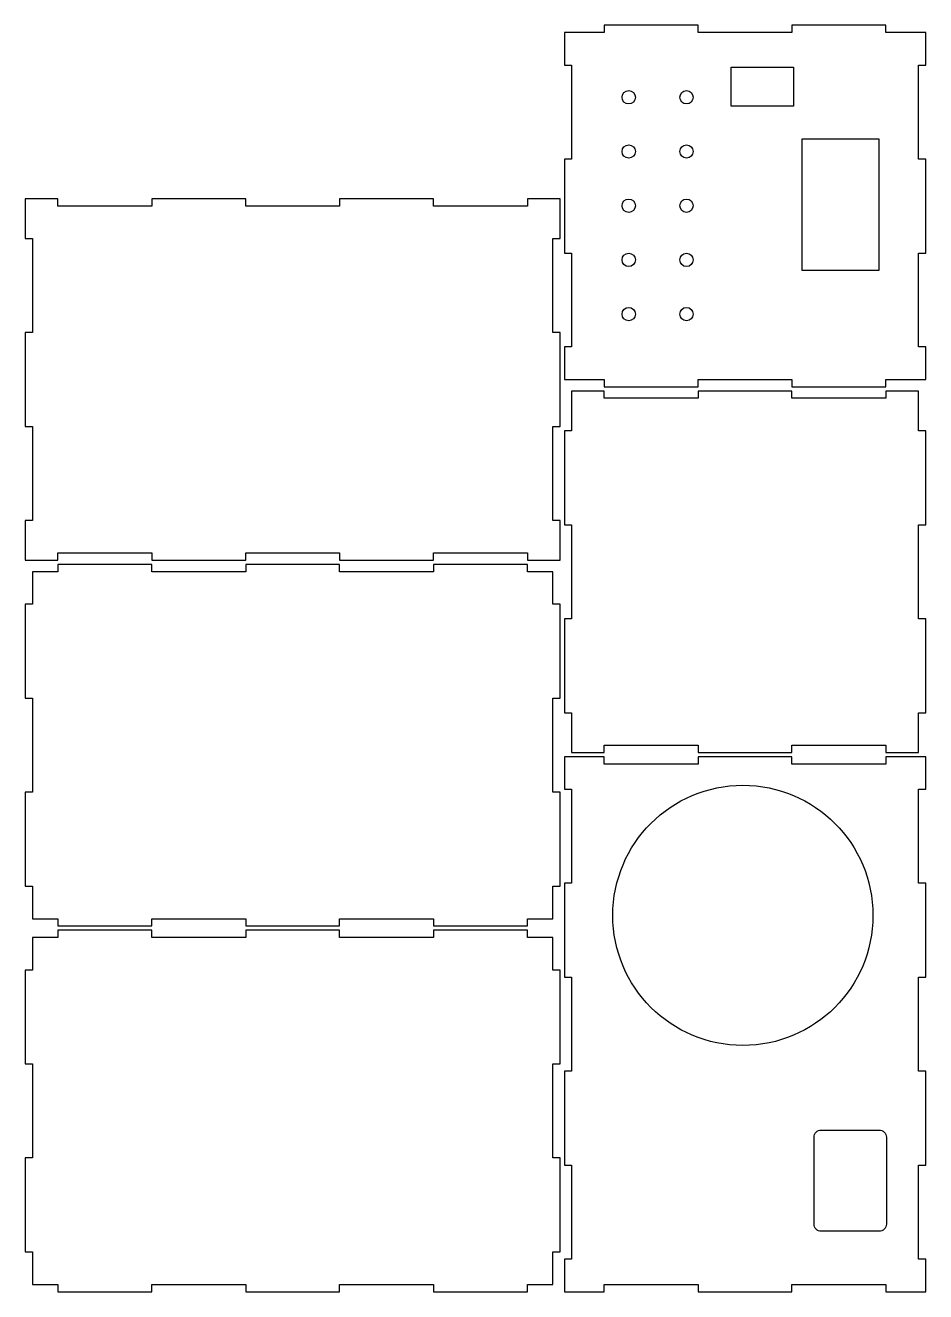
# Model space of a CAD drawing. Header units: millimetres. Extents: x -999 to -687, y 1 to 440.
import ezdxf

# ---------------------------------------------------------------- set-up
doc = ezdxf.new("R2010")
doc.units = ezdxf.units.MM
doc.layers.get('0').update_dxf_attribs({"linetype": 'CONTINUOUS'})

msp = doc.modelspace()

# ---------------------------------------------------------------- linework, layer by layer
for points in [[(-798.25, 437), (-812, 437), (-812, 425.75), (-809.5, 425.75), (-809.5, 393.25), (-812, 393.25), (-812, 360.75), (-809.5, 360.75), (-809.5, 328.25), (-812, 328.25), (-812, 317), (-798.25, 317), (-798.25, 314.5), (-765.75, 314.5), (-765.75, 317), (-733.25, 317), (-733.25, 314.5), (-700.75, 314.5), (-700.75, 317), (-687, 317), (-687, 328.25), (-689.5, 328.25), (-689.5, 360.75), (-687, 360.75), (-687, 393.25), (-689.5, 393.25), (-689.5, 425.75), (-687, 425.75), (-687, 437), (-700.75, 437), (-700.75, 439.5), (-733.25, 439.5), (-733.25, 437), (-765.75, 437), (-765.75, 439.5), (-798.25, 439.5)], [(-732.73, 411.53), (-754.33, 411.53), (-754.33, 425.03), (-732.73, 425.03)], [(-729.75, 354.75), (-729.75, 400.25), (-703.25, 400.25), (-703.25, 354.75)], [(-813.5, 365.75), (-813.5, 379.5), (-824.75, 379.5), (-824.75, 377), (-857.25, 377), (-857.25, 379.5), (-889.75, 379.5), (-889.75, 377), (-922.25, 377), (-922.25, 379.5), (-954.75, 379.5), (-954.75, 377), (-987.25, 377), (-987.25, 379.5), (-998.5, 379.5), (-998.5, 365.75), (-996, 365.75), (-996, 333.25), (-998.5, 333.25), (-998.5, 300.75), (-996, 300.75), (-996, 268.25), (-998.5, 268.25), (-998.5, 254.5), (-987.25, 254.5), (-987.25, 257), (-954.75, 257), (-954.75, 254.5), (-922.25, 254.5), (-922.25, 257), (-889.75, 257), (-889.75, 254.5), (-857.25, 254.5), (-857.25, 257), (-824.75, 257), (-824.75, 254.5), (-813.5, 254.5), (-813.5, 268.25), (-816, 268.25), (-816, 300.75), (-813.5, 300.75), (-813.5, 333.25), (-816, 333.25), (-816, 365.75)], [(-809.5, 313), (-809.5, 299.25), (-812, 299.25), (-812, 266.75), (-809.5, 266.75), (-809.5, 234.25), (-812, 234.25), (-812, 201.75), (-809.5, 201.75), (-809.5, 188), (-798.25, 188), (-798.25, 190.5), (-765.75, 190.5), (-765.75, 188), (-733.25, 188), (-733.25, 190.5), (-700.75, 190.5), (-700.75, 188), (-689.5, 188), (-689.5, 201.75), (-687, 201.75), (-687, 234.25), (-689.5, 234.25), (-689.5, 266.75), (-687, 266.75), (-687, 299.25), (-689.5, 299.25), (-689.5, 313), (-700.75, 313), (-700.75, 310.5), (-733.25, 310.5), (-733.25, 313), (-765.75, 313), (-765.75, 310.5), (-798.25, 310.5), (-798.25, 313)], [(-816, 141.75), (-813.5, 141.75), (-813.5, 174.25), (-816, 174.25), (-816, 206.75), (-813.5, 206.75), (-813.5, 239.25), (-816, 239.25), (-816, 250.5), (-824.75, 250.5), (-824.75, 253), (-857.25, 253), (-857.25, 250.5), (-889.75, 250.5), (-889.75, 253), (-922.25, 253), (-922.25, 250.5), (-954.75, 250.5), (-954.75, 253), (-987.25, 253), (-987.25, 250.5), (-996, 250.5), (-996, 239.25), (-998.5, 239.25), (-998.5, 206.75), (-996, 206.75), (-996, 174.25), (-998.5, 174.25), (-998.5, 141.75), (-996, 141.75), (-996, 130.5), (-987.25, 130.5), (-987.25, 128), (-954.75, 128), (-954.75, 130.5), (-922.25, 130.5), (-922.25, 128), (-889.75, 128), (-889.75, 130.5), (-857.25, 130.5), (-857.25, 128), (-824.75, 128), (-824.75, 130.5), (-816, 130.5)], [(-798.25, 186.5), (-812, 186.5), (-812, 175.25), (-809.5, 175.25), (-809.5, 142.75), (-812, 142.75), (-812, 110.25), (-809.5, 110.25), (-809.5, 77.75), (-812, 77.75), (-812, 45.25), (-809.5, 45.25), (-809.5, 12.75), (-812, 12.75), (-812, 1.5), (-798.25, 1.5), (-798.25, 4), (-765.75, 4), (-765.75, 1.5), (-733.25, 1.5), (-733.25, 4), (-700.75, 4), (-700.75, 1.5), (-687, 1.5), (-687, 12.75), (-689.5, 12.75), (-689.5, 45.25), (-687, 45.25), (-687, 77.75), (-689.5, 77.75), (-689.5, 110.25), (-687, 110.25), (-687, 142.75), (-689.5, 142.75), (-689.5, 175.25), (-687, 175.25), (-687, 186.5), (-700.75, 186.5), (-700.75, 184), (-733.25, 184), (-733.25, 186.5), (-765.75, 186.5), (-765.75, 184), (-798.25, 184)], [(-996, 112.75), (-998.5, 112.75), (-998.5, 80.25), (-996, 80.25), (-996, 47.75), (-998.5, 47.75), (-998.5, 15.25), (-996, 15.25), (-996, 4), (-987.25, 4), (-987.25, 1.5), (-954.75, 1.5), (-954.75, 4), (-922.25, 4), (-922.25, 1.5), (-889.75, 1.5), (-889.75, 4), (-857.25, 4), (-857.25, 1.5), (-824.75, 1.5), (-824.75, 4), (-816, 4), (-816, 15.25), (-813.5, 15.25), (-813.5, 47.75), (-816, 47.75), (-816, 80.25), (-813.5, 80.25), (-813.5, 112.75), (-816, 112.75), (-816, 124), (-824.75, 124), (-824.75, 126.5), (-857.25, 126.5), (-857.25, 124), (-889.75, 124), (-889.75, 126.5), (-922.25, 126.5), (-922.25, 124), (-954.75, 124), (-954.75, 126.5), (-987.25, 126.5), (-987.25, 124), (-996, 124)]]:
    msp.add_lwpolyline(points, close=True)
msp.add_lwpolyline([(-700.61, 54.89), (-700.61, 24.89, -0.414214), (-703.11, 22.39), (-723.11, 22.39, -0.414214), (-725.61, 24.89), (-725.61, 54.89, -0.414214), (-723.11, 57.39), (-703.11, 57.39, -0.414214)], format="xyb", close=True)
for centre, radius in [((-789.75, 414.61), 2.31), ((-769.75, 414.61), 2.31), ((-789.75, 395.86), 2.31), ((-769.75, 395.86), 2.31), ((-789.75, 377.11), 2.31), ((-769.75, 377.11), 2.31), ((-789.75, 358.36), 2.31), ((-769.75, 358.36), 2.31), ((-789.75, 339.61), 2.31), ((-769.75, 339.61), 2.31), ((-750.24, 131.65), 45)]:
    msp.add_circle(centre, radius)

doc.saveas('drawing.dxf')
